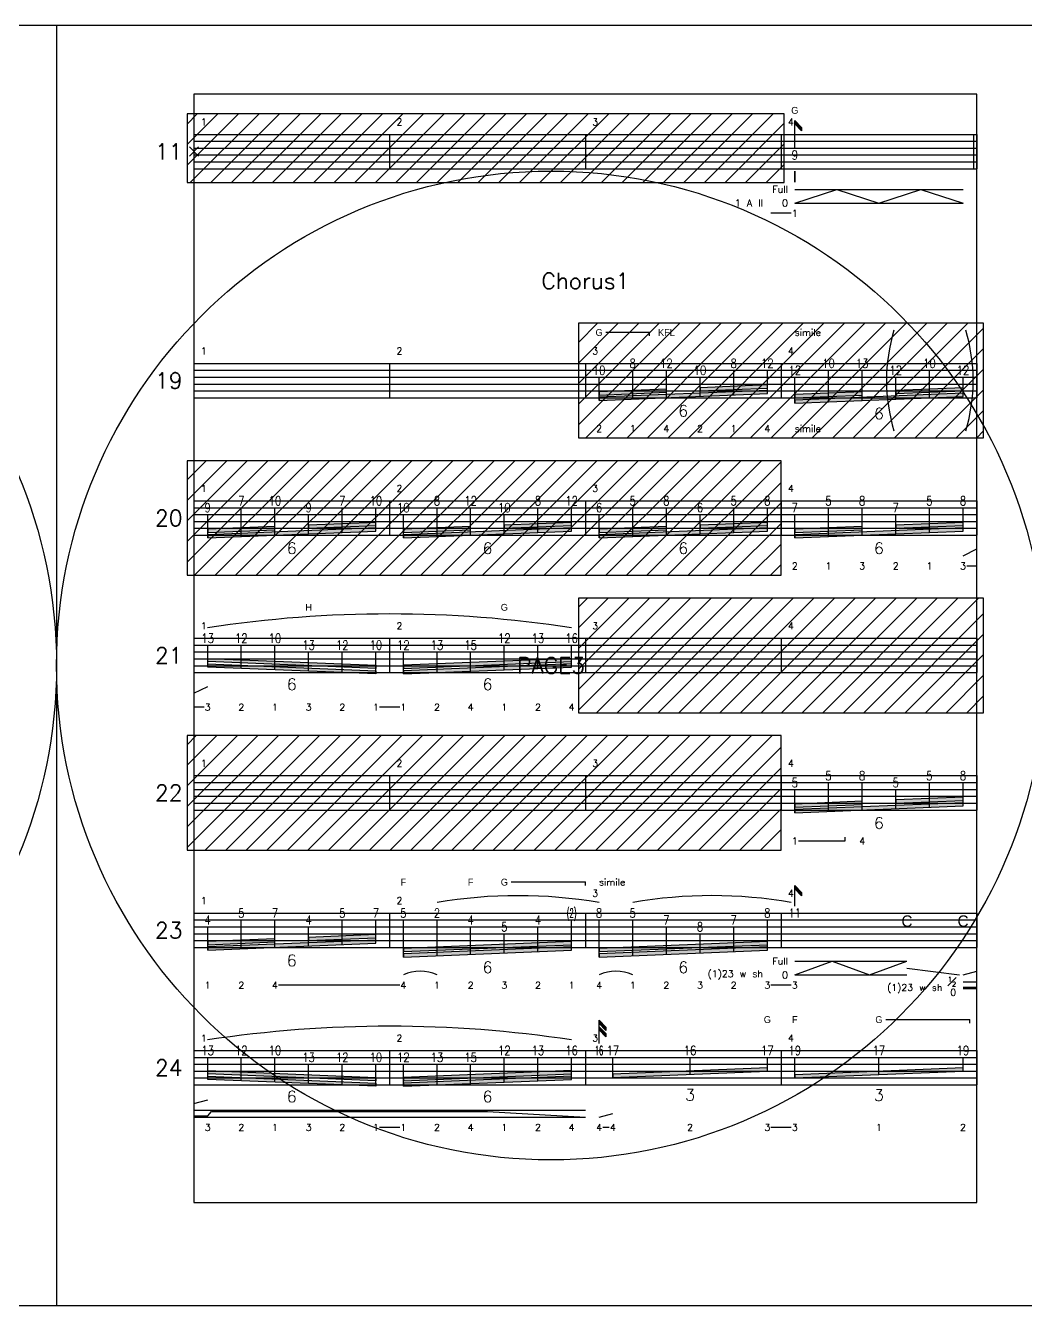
# Model space of a CAD drawing. Header units: millimetres. Extents: x 0 to 864, y 0 to 279.
# Drawn here: x 425 to 643.3, y 0 to 279.4 of the extents above; entities that cross this region are included whole.
import ezdxf
from ezdxf.enums import TextEntityAlignment as Align

# ---------------------------------------------------------------- set-up
doc = ezdxf.new("R2010")
doc.units = ezdxf.units.MM
doc.header["$PDMODE"] = 3
for name, color, linetype in [('art', 6, 'Continuous'), ('finger', 4, 'Continuous'), ('note', 7, 'Continuous'), ('staff', 7, 'Continuous')]:
    doc.layers.add(name, color=color, linetype=linetype)
doc.layers.add('hidden', color=4, linetype='Continuous', plot=False)
doc.styles.add('art', font='FINAAC_.TTF', dxfattribs={"height": 1.5})
doc.styles.add('finger', font='txt.shx', dxfattribs={"height": 1.5})
doc.styles.add('height15', font='txt.shx', dxfattribs={"height": 1.5})
doc.styles.add('height25', font='txt.shx', dxfattribs={"height": 2.5})
doc.styles.add('height35', font='txt.shx', dxfattribs={"height": 3.5})
doc.styles.add('rest', font='FINAAC_.TTF', dxfattribs={"height": 2.5})
doc.styles.add('width5', font='txt.shx', dxfattribs={"width": 0.5, "height": 2})
doc.styles.add('width8', font='txt.shx', dxfattribs={"width": 0.8, "height": 2})

# ---------------------------------------------------------------- blocks, each defined once
blk = doc.blocks.new('page')
at = {"layer": 'hidden'}
for p, q in [((215.9, 279.4), (0, 279.4)), ((0, 279.4), (0, 0)), ((30, 264.4), (30, 22.5)), ((200.9, 264.4), (30, 264.4)), ((200.9, 22.5), (200.9, 264.4)), ((30, 22.5), (200.9, 22.5)), ((0, 0), (215.9, 0))]:
    blk.add_line(p, q, dxfattribs=at)
blk.add_circle((107.95, 139.7), 107.95, dxfattribs=at)
blk.add_point((30, 251.9), dxfattribs=at)
at = {"layer": 'hidden', "style": 'height35', "flags": 8}
blk.add_attdef('PAGE_NUM', text='', height=3.5, dxfattribs=at).set_placement((107.95, 139.7), align=Align.MIDDLE_CENTER)
blk = doc.blocks.new('barline_double')
at = {"layer": 'staff'}
for p, q in [((-0.7, 0), (-0.7, -7.5)), ((0, 0), (0, -7.5))]:
    blk.add_line(p, q, dxfattribs=at)
blk = doc.blocks.new('flag1_up')
at = {"layer": 'note'}
blk.add_hatch(color=256, dxfattribs=at).paths.add_polyline_path([(0, 4.5), (1.5, 3), (1.5, 2.3), (0, 3.8)])
blk.add_lwpolyline([(0, 4.5), (1.5, 3), (1.5, 2.3), (0, 3.8)], close=True, dxfattribs=at)
blk = doc.blocks.new('flag2_up')
at = {"layer": 'note'}
for p in [(0, 1.4), (0, 0)]:
    blk.add_blockref('flag1_up', p, dxfattribs=at)

msp = doc.modelspace()

# ---------------------------------------------------------------- hatches: boundary and pattern name
at = {"layer": 'note'}
for points in [[(564.94, 200.05), (550.25, 199.45), (550.25, 198.75), (564.94, 199.35)], [(586.98, 199.75), (550.25, 198.25), (550.25, 197.55), (586.98, 199.05)], [(586.98, 200.95), (572.28, 200.35), (572.28, 199.65), (586.98, 200.25)], [(607.67, 199.45), (592.97, 198.85), (592.97, 198.15), (607.67, 198.75)], [(629.7, 199.15), (592.97, 197.65), (592.97, 196.95), (629.7, 198.45)], [(629.7, 200.35), (615.01, 199.75), (615.01, 199.05), (629.7, 199.65)], [(501.53, 170.95), (486.84, 170.35), (486.84, 169.65), (501.53, 170.25)], [(544.25, 170.95), (529.56, 170.35), (529.56, 169.65), (544.25, 170.25)], [(586.98, 170.95), (572.28, 170.35), (572.28, 169.65), (586.98, 170.25)], [(629.7, 170.95), (615.01, 170.35), (615.01, 169.65), (629.7, 170.25)], [(479.49, 170.05), (464.8, 169.45), (464.8, 168.75), (479.49, 169.35)], [(501.53, 169.75), (464.8, 168.25), (464.8, 167.55), (501.53, 169.05)], [(522.21, 170.05), (507.52, 169.45), (507.52, 168.75), (522.21, 169.35)], [(544.25, 169.75), (507.52, 168.25), (507.52, 167.55), (544.25, 169.05)], [(564.94, 170.05), (550.25, 169.45), (550.25, 168.75), (564.94, 169.35)], [(586.98, 169.75), (550.25, 168.25), (550.25, 167.55), (586.98, 169.05)], [(607.67, 170.05), (592.97, 169.45), (592.97, 168.75), (607.67, 169.35)], [(629.7, 169.75), (592.97, 168.25), (592.97, 167.55), (629.7, 169.05)], [(464.8, 141.25), (501.53, 139.75), (501.53, 139.05), (464.8, 140.55)], [(464.8, 140.05), (501.53, 138.55), (501.53, 137.85), (464.8, 139.35)], [(544.25, 141.25), (507.52, 139.75), (507.52, 139.05), (544.25, 140.55)], [(544.25, 140.05), (507.52, 138.55), (507.52, 137.85), (544.25, 139.35)], [(607.67, 110.05), (592.97, 109.45), (592.97, 108.75), (607.67, 109.35)], [(629.7, 109.75), (592.97, 108.25), (592.97, 107.55), (629.7, 109.05)], [(629.7, 110.95), (615.01, 110.35), (615.01, 109.65), (629.7, 110.25)], [(479.49, 80.05), (464.8, 79.45), (464.8, 78.75), (479.49, 79.35)], [(501.53, 79.75), (464.8, 78.25), (464.8, 77.55), (501.53, 79.05)], [(501.53, 80.95), (486.84, 80.35), (486.84, 79.65), (501.53, 80.25)], [(544.25, 79.45), (507.52, 77.95), (507.52, 77.25), (544.25, 78.75)], [(544.25, 78.25), (507.52, 76.75), (507.52, 76.05), (544.25, 77.55)], [(586.98, 79.45), (550.25, 77.95), (550.25, 77.25), (586.98, 78.75)], [(586.98, 78.25), (550.25, 76.75), (550.25, 76.05), (586.98, 77.55)], [(464.8, 51.25), (501.53, 49.75), (501.53, 49.05), (464.8, 50.55)], [(544.25, 51.25), (507.52, 49.75), (507.52, 49.05), (544.25, 50.55)], [(586.98, 51.85), (553.25, 50.47), (553.25, 49.77), (586.98, 51.15)], [(629.7, 51.85), (592.97, 50.35), (592.97, 49.65), (629.7, 51.15)], [(464.8, 50.05), (501.53, 48.55), (501.53, 47.85), (464.8, 49.35)], [(544.25, 50.05), (507.52, 48.55), (507.52, 47.85), (544.25, 49.35)]]:
    msp.add_hatch(color=256, dxfattribs=at).paths.add_polyline_path(points)
at = {"layer": 'staff'}
h = msp.add_hatch(dxfattribs=at)
h.set_pattern_fill('ANSI31', color=256, style=0)
h.set_pattern_definition([(45, (195.379, 55.8547), (-2.245064, 2.245064), [])])
h.paths.add_polyline_path([(460.3, 245.15), (590.68, 245.15), (590.68, 260.15), (460.3, 260.15)])
h = msp.add_hatch(dxfattribs=at)
h.set_pattern_fill('ANSI31', color=256, style=0)
h.set_pattern_definition([(45, (238.104, 5.8547), (-2.245064, 2.245064), [])])
h.paths.add_polyline_path([(545.75, 189.4), (634.2, 189.4), (634.2, 214.4), (545.75, 214.4)])
h = msp.add_hatch(dxfattribs=at)
h.set_pattern_fill('ANSI31', color=256, style=0)
h.set_pattern_definition([(45, (152.654, -24.1453), (-2.245064, 2.245064), [])])
h.paths.add_polyline_path([(460.3, 159.4), (589.97, 159.4), (589.97, 184.4), (460.3, 184.4)])
h = msp.add_hatch(dxfattribs=at)
h.set_pattern_fill('ANSI31', color=256, style=0)
h.set_pattern_definition([(45, (280.829, -54.1453), (-2.245064, 2.245064), [])])
h.paths.add_polyline_path([(545.75, 129.4), (634.2, 129.4), (634.2, 154.4), (545.75, 154.4)])
h = msp.add_hatch(dxfattribs=at)
h.set_pattern_fill('ANSI31', color=256, style=0)
h.set_pattern_definition([(45, (195.379, -84.1453), (-2.245064, 2.245064), [])])
h.paths.add_polyline_path([(460.3, 99.4), (589.97, 99.4), (589.97, 124.4), (460.3, 124.4)])

# ---------------------------------------------------------------- linework, layer by layer
at = {"layer": 'art'}
for p, q in [((551.75, 212.45), (561.27, 212.45)), ((561.27, 211.65), (561.27, 212.45)), ((531.06, 92.45), (547.25, 92.45)), ((547.25, 91.65), (547.25, 92.45)), ((612.84, 62.45), (631.2, 62.45)), ((631.2, 61.65), (631.2, 62.45))]:
    msp.add_line(p, q, dxfattribs=at)
at = {"layer": 'finger'}
for p, q in [((592.97, 243.65), (629.7, 243.65)), ((592.97, 240.65), (602.16, 243.65)), ((602.16, 243.65), (611.34, 240.65)), ((611.34, 240.65), (620.52, 243.65)), ((620.52, 243.65), (629.7, 240.65)), ((592.97, 240.65), (629.7, 240.65)), ((592.18, 238.45), (587.77, 238.45)), ((629.7, 163.65), (632.7, 165.15)), ((630.5, 161.45), (632.7, 161.45)), ((461.8, 133.65), (464.8, 135.15)), ((461.8, 130.65), (464, 130.65)), ((502.33, 130.65), (506.72, 130.65)), ((593.77, 101.45), (603.99, 101.45)), ((603.99, 101.45), (603.99, 102.25)), ((592.97, 72.15), (601.14, 75.15)), ((592.97, 75.15), (617.46, 75.15)), ((601.14, 75.15), (609.3, 72.15)), ((609.3, 72.15), (617.46, 75.15)), ((617.46, 73.65), (628.9, 72.15)), ((629.7, 72.15), (632.7, 72.95)), ((480.29, 69.95), (506.72, 69.95)), ((587.77, 69.95), (592.18, 69.95)), ((592.97, 72.15), (617.46, 72.15)), ((629.7, 70.65), (632.7, 70.65)), ((629.7, 69.45), (632.7, 69.45)), ((629.7, 69.15), (632.7, 69.15)), ((461.8, 44.1), (464.8, 44.9)), ((461.8, 42.6), (547.25, 42.6)), ((464.8, 41.4), (465.6, 42.3)), ((465.6, 42.3), (525.89, 42.3)), ((525.89, 42.3), (547.25, 41.1)), ((461.8, 41.4), (464.8, 41.4)), ((461.8, 41.1), (547.25, 41.1)), ((550.25, 41.1), (553.25, 41.9)), ((502.33, 38.9), (506.72, 38.9)), ((551.05, 38.9), (552.45, 38.9)), ((587.77, 38.9), (592.18, 38.9))]:
    msp.add_line(p, q, dxfattribs=at)
for centre in [(511.2, 64.12), (553.92, 64.12)]:
    msp.add_arc(centre, 8.83, 65.4219, 114.5781, dxfattribs=at)
at = {"layer": 'hidden'}
for p, q in [((504.52, 255.65), (504.52, 248.15)), ((547.25, 255.65), (547.25, 248.15)), ((589.97, 255.65), (589.97, 248.15)), ((504.52, 205.65), (504.52, 198.15)), ((547.25, 205.65), (547.25, 198.15)), ((589.97, 205.65), (589.97, 198.15)), ((504.52, 175.65), (504.52, 168.15)), ((547.25, 175.65), (547.25, 168.15)), ((589.97, 175.65), (589.97, 168.15)), ((504.52, 145.65), (504.52, 138.15)), ((547.25, 145.65), (547.25, 138.15)), ((589.97, 145.65), (589.97, 138.15)), ((504.52, 115.65), (504.52, 108.15)), ((547.25, 115.65), (547.25, 108.15)), ((589.97, 115.65), (589.97, 108.15)), ((504.52, 85.65), (504.52, 78.15)), ((547.25, 85.65), (547.25, 78.15)), ((589.97, 85.65), (589.97, 78.15)), ((504.52, 55.65), (504.52, 48.15)), ((504.52, 55.65), (504.52, 48.15)), ((547.25, 55.65), (547.25, 48.15)), ((589.97, 55.65), (589.97, 48.15))]:
    msp.add_line(p, q, dxfattribs=at)
at = {"layer": 'note'}
for p, q in [((592.97, 252.65), (592.97, 258.65)), ((557.59, 197.85), (557.59, 204.15)), ((564.94, 198.15), (564.94, 204.15)), ((579.63, 198.75), (579.63, 204.15)), ((586.98, 199.05), (586.98, 204.15)), ((600.32, 197.25), (600.32, 204.15)), ((607.67, 197.55), (607.67, 204.15)), ((622.36, 198.15), (622.36, 204.15)), ((550.25, 197.55), (550.25, 202.65)), ((572.28, 198.45), (572.28, 202.65)), ((592.97, 196.95), (592.97, 202.65)), ((615.01, 197.85), (615.01, 202.65)), ((629.7, 198.45), (629.7, 202.65)), ((472.14, 167.85), (472.14, 174.15)), ((479.49, 168.15), (479.49, 174.15)), ((494.18, 168.75), (494.18, 174.15)), ((501.53, 169.05), (501.53, 174.15)), ((514.87, 167.85), (514.87, 174.15)), ((522.21, 168.15), (522.21, 174.15)), ((536.9, 168.75), (536.9, 174.15)), ((544.25, 169.05), (544.25, 174.15)), ((557.59, 167.85), (557.59, 174.15)), ((564.94, 168.15), (564.94, 174.15)), ((579.63, 168.75), (579.63, 174.15)), ((586.98, 169.05), (586.98, 174.15)), ((600.32, 167.85), (600.32, 174.15)), ((607.67, 168.15), (607.67, 174.15)), ((622.36, 168.75), (622.36, 174.15)), ((629.7, 169.05), (629.7, 174.15)), ((464.8, 167.55), (464.8, 172.65)), ((486.84, 168.45), (486.84, 172.65)), ((507.52, 167.55), (507.52, 172.65)), ((529.56, 168.45), (529.56, 172.65)), ((550.25, 167.55), (550.25, 172.65)), ((572.28, 168.45), (572.28, 172.65)), ((592.97, 167.55), (592.97, 172.65)), ((615.01, 168.45), (615.01, 172.65)), ((464.8, 139.35), (464.8, 144.15)), ((472.14, 139.05), (472.14, 144.15)), ((479.49, 138.75), (479.49, 144.15)), ((486.84, 138.45), (486.84, 142.65)), ((494.18, 138.15), (494.18, 142.65)), ((501.53, 137.85), (501.53, 142.65)), ((507.52, 137.85), (507.52, 142.65)), ((514.87, 138.15), (514.87, 142.65)), ((522.21, 138.45), (522.21, 142.65)), ((529.56, 138.75), (529.56, 144.15)), ((536.9, 139.05), (536.9, 144.15)), ((544.25, 139.35), (544.25, 144.15)), ((592.97, 107.55), (592.97, 112.65)), ((600.32, 107.85), (600.32, 114.15)), ((607.67, 108.15), (607.67, 114.15)), ((615.01, 108.45), (615.01, 112.65)), ((622.36, 108.75), (622.36, 114.15)), ((629.7, 109.05), (629.7, 114.15)), ((592.97, 87.15), (592.97, 91.65)), ((472.14, 77.85), (472.14, 84.15)), ((479.49, 78.15), (479.49, 84.15)), ((494.18, 78.75), (494.18, 84.15)), ((501.53, 79.05), (501.53, 84.15)), ((507.52, 76.05), (507.52, 84.15)), ((514.87, 76.35), (514.87, 84.15)), ((544.25, 77.55), (544.25, 84.15)), ((550.25, 76.05), (550.25, 84.15)), ((557.59, 76.35), (557.59, 84.15)), ((586.98, 77.55), (586.98, 84.15)), ((464.8, 77.55), (464.8, 82.65)), ((486.84, 78.45), (486.84, 82.65)), ((522.21, 76.65), (522.21, 82.65)), ((529.56, 76.95), (529.56, 81.15)), ((536.9, 77.25), (536.9, 82.65)), ((564.94, 76.65), (564.94, 82.65)), ((572.28, 76.95), (572.28, 81.15)), ((579.63, 77.25), (579.63, 82.65)), ((550.25, 57.15), (550.25, 62.25)), ((464.8, 49.35), (464.8, 54.15)), ((472.14, 49.05), (472.14, 54.15)), ((479.49, 48.75), (479.49, 54.15)), ((529.56, 48.75), (529.56, 54.15)), ((536.9, 49.05), (536.9, 54.15)), ((544.25, 49.35), (544.25, 54.15)), ((553.25, 49.77), (553.25, 54.15)), ((570.11, 50.46), (570.11, 54.15)), ((586.98, 51.15), (586.98, 54.15)), ((592.97, 49.65), (592.97, 54.15)), ((611.34, 50.4), (611.34, 54.15)), ((629.7, 51.15), (629.7, 54.15)), ((486.84, 48.45), (486.84, 52.65)), ((494.18, 48.15), (494.18, 52.65)), ((501.53, 47.85), (501.53, 52.65)), ((507.52, 47.85), (507.52, 52.65)), ((514.87, 48.15), (514.87, 52.65)), ((522.21, 48.45), (522.21, 52.65))]:
    msp.add_line(p, q, dxfattribs=at)
for points in [[(564.94, 200.05), (550.25, 199.45), (550.25, 198.75), (564.94, 199.35)], [(586.98, 199.75), (550.25, 198.25), (550.25, 197.55), (586.98, 199.05)], [(586.98, 200.95), (572.28, 200.35), (572.28, 199.65), (586.98, 200.25)], [(607.67, 199.45), (592.97, 198.85), (592.97, 198.15), (607.67, 198.75)], [(629.7, 199.15), (592.97, 197.65), (592.97, 196.95), (629.7, 198.45)], [(629.7, 200.35), (615.01, 199.75), (615.01, 199.05), (629.7, 199.65)], [(501.53, 170.95), (486.84, 170.35), (486.84, 169.65), (501.53, 170.25)], [(544.25, 170.95), (529.56, 170.35), (529.56, 169.65), (544.25, 170.25)], [(586.98, 170.95), (572.28, 170.35), (572.28, 169.65), (586.98, 170.25)], [(629.7, 170.95), (615.01, 170.35), (615.01, 169.65), (629.7, 170.25)], [(479.49, 170.05), (464.8, 169.45), (464.8, 168.75), (479.49, 169.35)], [(501.53, 169.75), (464.8, 168.25), (464.8, 167.55), (501.53, 169.05)], [(522.21, 170.05), (507.52, 169.45), (507.52, 168.75), (522.21, 169.35)], [(544.25, 169.75), (507.52, 168.25), (507.52, 167.55), (544.25, 169.05)], [(564.94, 170.05), (550.25, 169.45), (550.25, 168.75), (564.94, 169.35)], [(586.98, 169.75), (550.25, 168.25), (550.25, 167.55), (586.98, 169.05)], [(607.67, 170.05), (592.97, 169.45), (592.97, 168.75), (607.67, 169.35)], [(629.7, 169.75), (592.97, 168.25), (592.97, 167.55), (629.7, 169.05)], [(464.8, 141.25), (501.53, 139.75), (501.53, 139.05), (464.8, 140.55)], [(464.8, 140.05), (501.53, 138.55), (501.53, 137.85), (464.8, 139.35)], [(544.25, 141.25), (507.52, 139.75), (507.52, 139.05), (544.25, 140.55)], [(544.25, 140.05), (507.52, 138.55), (507.52, 137.85), (544.25, 139.35)], [(607.67, 110.05), (592.97, 109.45), (592.97, 108.75), (607.67, 109.35)], [(629.7, 109.75), (592.97, 108.25), (592.97, 107.55), (629.7, 109.05)], [(629.7, 110.95), (615.01, 110.35), (615.01, 109.65), (629.7, 110.25)], [(479.49, 80.05), (464.8, 79.45), (464.8, 78.75), (479.49, 79.35)], [(501.53, 79.75), (464.8, 78.25), (464.8, 77.55), (501.53, 79.05)], [(501.53, 80.95), (486.84, 80.35), (486.84, 79.65), (501.53, 80.25)], [(544.25, 79.45), (507.52, 77.95), (507.52, 77.25), (544.25, 78.75)], [(544.25, 78.25), (507.52, 76.75), (507.52, 76.05), (544.25, 77.55)], [(586.98, 79.45), (550.25, 77.95), (550.25, 77.25), (586.98, 78.75)], [(586.98, 78.25), (550.25, 76.75), (550.25, 76.05), (586.98, 77.55)], [(464.8, 51.25), (501.53, 49.75), (501.53, 49.05), (464.8, 50.55)], [(544.25, 51.25), (507.52, 49.75), (507.52, 49.05), (544.25, 50.55)], [(586.98, 51.85), (553.25, 50.47), (553.25, 49.77), (586.98, 51.15)], [(629.7, 51.85), (592.97, 50.35), (592.97, 49.65), (629.7, 51.15)], [(464.8, 50.05), (501.53, 48.55), (501.53, 47.85), (464.8, 49.35)], [(544.25, 50.05), (507.52, 48.55), (507.52, 47.85), (544.25, 49.35)]]:
    msp.add_lwpolyline(points, close=True, dxfattribs=at)
for centre, radius, start, end in [((504.52, -113.56), 264.51, 81.3625, 98.6375), ((532.56, -15.61), 105.06, 80.3065, 99.6935), ((574.89, -10.89), 100.35, 80.0782, 99.9218), ((504.52, -203.56), 264.51, 81.3625, 98.6375)]:
    msp.add_arc(centre, radius, start, end, dxfattribs=at)
at = {"layer": 'staff'}
for p, q in [((461.8, 255.65), (461.8, 248.15)), ((461.8, 255.65), (632.7, 255.65)), ((632.7, 255.65), (632.7, 248.15)), ((461.8, 254.15), (632.7, 254.15)), ((461.8, 252.65), (632.7, 252.65)), ((461.8, 251.15), (632.7, 251.15)), ((461.8, 249.65), (632.7, 249.65)), ((461.8, 248.15), (632.7, 248.15)), ((461.8, 205.65), (461.8, 198.15)), ((461.8, 205.65), (632.7, 205.65)), ((461.8, 204.15), (632.7, 204.15)), ((632.7, 205.65), (632.7, 198.15)), ((461.8, 202.65), (632.7, 202.65)), ((461.8, 201.15), (632.7, 201.15)), ((461.8, 199.65), (632.7, 199.65)), ((461.8, 198.15), (632.7, 198.15)), ((461.8, 175.65), (461.8, 168.15)), ((461.8, 175.65), (632.7, 175.65)), ((461.8, 174.15), (632.7, 174.15)), ((632.7, 175.65), (632.7, 168.15)), ((461.8, 172.65), (632.7, 172.65)), ((461.8, 171.15), (632.7, 171.15)), ((461.8, 169.65), (632.7, 169.65)), ((461.8, 168.15), (632.7, 168.15)), ((461.8, 145.65), (461.8, 138.15)), ((461.8, 145.65), (632.7, 145.65)), ((632.7, 145.65), (632.7, 138.15)), ((461.8, 144.15), (632.7, 144.15)), ((461.8, 142.65), (632.7, 142.65)), ((461.8, 141.15), (632.7, 141.15)), ((461.8, 139.65), (632.7, 139.65)), ((461.8, 138.15), (632.7, 138.15)), ((461.8, 115.65), (461.8, 108.15)), ((461.8, 115.65), (632.7, 115.65)), ((632.7, 115.65), (632.7, 108.15)), ((461.8, 114.15), (632.7, 114.15)), ((461.8, 112.65), (632.7, 112.65)), ((461.8, 111.15), (632.7, 111.15)), ((461.8, 109.65), (632.7, 109.65)), ((461.8, 108.15), (632.7, 108.15)), ((461.8, 85.65), (461.8, 78.15)), ((461.8, 85.65), (632.7, 85.65)), ((461.8, 84.15), (632.7, 84.15)), ((632.7, 85.65), (632.7, 78.15)), ((461.8, 82.65), (632.7, 82.65)), ((461.8, 81.15), (632.7, 81.15)), ((461.8, 79.65), (632.7, 79.65)), ((461.8, 78.15), (632.7, 78.15)), ((461.8, 55.65), (461.8, 48.15)), ((461.8, 55.65), (632.7, 55.65)), ((461.8, 54.15), (632.7, 54.15)), ((632.7, 55.65), (632.7, 48.15)), ((461.8, 52.65), (632.7, 52.65)), ((461.8, 51.15), (632.7, 51.15)), ((461.8, 49.65), (632.7, 49.65)), ((461.8, 48.15), (632.7, 48.15))]:
    msp.add_line(p, q, dxfattribs=at)
for points in [[(460.3, 245.15), (590.68, 245.15), (590.68, 260.15), (460.3, 260.15)], [(545.75, 189.4), (634.2, 189.4), (634.2, 214.4), (545.75, 214.4)], [(460.3, 159.4), (589.97, 159.4), (589.97, 184.4), (460.3, 184.4)], [(545.75, 129.4), (634.2, 129.4), (634.2, 154.4), (545.75, 154.4)], [(460.3, 99.4), (589.97, 99.4), (589.97, 124.4), (460.3, 124.4)]]:
    msp.add_lwpolyline(points, close=True, dxfattribs=at)
for centre, start, end in [((651.58, 201.9), 163.4342, 196.5658), ((593.33, 201.9), 343.4342, 16.5658)]:
    msp.add_arc(centre, 38.58, start, end, dxfattribs=at)

# ---------------------------------------------------------------- block references
at = {"layer": 'note'}
for name, p in [('flag1_up', (592.97, 254.15)), ('barline_double', (632.7, 255.65)), ('flag1_up', (592.97, 87.15)), ('flag2_up', (550.25, 56.35))]:
    msp.add_blockref(name, p, dxfattribs=at)
at = {"layer": 'staff'}
for p, values in [((215.9, 0), {'PAGE_NUM': 'PAGE2'}), ((431.8, 0), {'PAGE_NUM': 'PAGE3'})]:
    msp.add_blockref('page', p, dxfattribs=at).add_auto_attribs(values)

# ---------------------------------------------------------------- texts
at = {"layer": 'art', "style": 'art'}
for s, p in [('G', (592.97, 260.15)), ('G', (550.25, 211.65)), ('KFL', (564.94, 211.65)), ('H', (486.84, 151.65)), ('G', (529.56, 151.65)), ('F', (507.52, 91.65)), ('F', (522.21, 91.65)), ('G', (529.56, 91.65)), ('G', (586.98, 61.65)), ('F', (592.97, 61.65)), ('G', (611.34, 61.65))]:
    msp.add_text(s, height=1.5, dxfattribs=at).set_placement(p, align=Align.CENTER)
at = {"layer": 'art', "style": 'height15'}
for p in [(592.97, 211.65), (550.25, 91.65)]:
    msp.add_text('simile', height=1.5, dxfattribs=at).set_placement(p)
at = {"layer": 'finger', "style": 'finger'}
for s, p in [('1', (592.97, 237.65)), ('2', (550.25, 190.65)), ('1', (557.59, 190.65)), ('4', (564.94, 190.65)), ('2', (572.28, 190.65)), ('1', (579.63, 190.65)), ('4', (586.98, 190.65)), ('2', (592.97, 160.65)), ('1', (600.32, 160.65)), ('3', (607.67, 160.65)), ('2', (615.01, 160.65)), ('1', (622.36, 160.65)), ('3', (629.7, 160.65)), ('3', (464.8, 129.85)), ('2', (472.14, 129.85)), ('1', (479.49, 129.85)), ('3', (486.84, 129.85)), ('2', (494.18, 129.85)), ('1', (501.53, 129.85)), ('1', (507.52, 129.85)), ('2', (514.87, 129.85)), ('4', (522.21, 129.85)), ('1', (529.56, 129.85)), ('2', (536.9, 129.85)), ('4', (544.25, 129.85)), ('1', (592.97, 100.65)), ('4', (607.67, 100.65)), ('1', (464.8, 69.15)), ('2', (472.14, 69.15)), ('4', (479.49, 69.15)), ('4', (507.52, 69.15)), ('1', (514.87, 69.15)), ('2', (522.21, 69.15)), ('3', (529.56, 69.15)), ('2', (536.9, 69.15)), ('1', (544.25, 69.15)), ('4', (550.25, 69.15)), ('1', (557.59, 69.15)), ('2', (564.94, 69.15)), ('3', (572.28, 69.15)), ('2', (579.63, 69.15)), ('3', (586.98, 69.15)), ('3', (592.97, 69.15)), ('3', (464.8, 38.1)), ('2', (472.14, 38.1)), ('1', (479.49, 38.1)), ('3', (486.84, 38.1)), ('2', (494.18, 38.1)), ('1', (501.53, 38.1)), ('1', (507.52, 38.1)), ('2', (514.87, 38.1)), ('4', (522.21, 38.1)), ('1', (529.56, 38.1)), ('2', (536.9, 38.1)), ('4', (544.25, 38.1)), ('4', (550.25, 38.1)), ('4', (553.25, 38.1)), ('2', (570.11, 38.1)), ('3', (586.98, 38.1)), ('3', (592.97, 38.1)), ('1', (611.34, 38.1)), ('2', (629.7, 38.1))]:
    msp.add_text(s, height=1.5, dxfattribs=at).set_placement(p, align=Align.CENTER)
msp.add_text('simile', height=1.5, dxfattribs=at).set_placement((592.97, 190.65))
at = {"layer": 'finger', "char_height": 1.5, "attachment_point": 6, "style": 'finger'}
for s, insert, width in [('Full', (591.48, 243.65), 4.5), ('1 A ll', (586.02, 240.65), 11.0455), ('0', (591.48, 240.65), 4.5), ('Full', (591.48, 75.15), 4.5), ('(1)23 w sh', (586.02, 72.15), 13.5429), ('0', (591.48, 72.15), 4.5), ('(1)23 w sh', (625.2, 69.15), 13.5429), ('\\A1;{\\H0.7x;\\S1#2;}', (628.2, 70.65), 4.5), ('0', (628.2, 68.35), 4.5)]:
    msp.add_mtext(s, dxfattribs=dict(at, insert=insert, width=width))
at = {"layer": 'note'}
for s, style, width, p in [('9', 'width8', 0.8, (592.97, 251.15)), ('10', 'width8', 0.8, (550.25, 204.15)), ('8', 'width8', 0.8, (557.59, 205.65)), ('12', 'width8', 0.8, (564.94, 205.65)), ('10', 'width8', 0.8, (572.28, 204.15)), ('8', 'width8', 0.8, (579.63, 205.65)), ('12', 'width8', 0.8, (586.98, 205.65)), ('12', 'width8', 0.8, (592.97, 204.15)), ('10', 'width8', 0.8, (600.32, 205.65)), ('13', 'width8', 0.8, (607.67, 205.65)), ('12', 'width8', 0.8, (615.01, 204.15)), ('10', 'width8', 0.8, (622.36, 205.65)), ('12', 'width8', 0.8, (629.7, 204.15)), ('7', 'width8', 0.8, (472.14, 175.65)), ('10', 'width8', 0.8, (479.49, 175.65)), ('7', 'width8', 0.8, (494.18, 175.65)), ('10', 'width8', 0.8, (501.53, 175.65)), ('8', 'width8', 0.8, (514.87, 175.65)), ('12', 'width8', 0.8, (522.21, 175.65)), ('8', 'width8', 0.8, (536.9, 175.65)), ('12', 'width8', 0.8, (544.25, 175.65)), ('5', 'width8', 0.8, (557.59, 175.65)), ('8', 'width8', 0.8, (564.94, 175.65)), ('5', 'width8', 0.8, (579.63, 175.65)), ('8', 'width8', 0.8, (586.98, 175.65)), ('5', 'width8', 0.8, (600.32, 175.65)), ('8', 'width8', 0.8, (607.67, 175.65)), ('5', 'width8', 0.8, (622.36, 175.65)), ('8', 'width8', 0.8, (629.7, 175.65)), ('9', 'width8', 0.8, (464.8, 174.15)), ('9', 'width8', 0.8, (486.84, 174.15)), ('10', 'width8', 0.8, (507.52, 174.15)), ('10', 'width8', 0.8, (529.56, 174.15)), ('6', 'width8', 0.8, (550.25, 174.15)), ('6', 'width8', 0.8, (572.28, 174.15)), ('7', 'width8', 0.8, (592.97, 174.15)), ('7', 'width8', 0.8, (615.01, 174.15)), ('13', 'width8', 0.8, (464.8, 145.65)), ('12', 'width8', 0.8, (472.14, 145.65)), ('10', 'width8', 0.8, (479.49, 145.65)), ('12', 'width8', 0.8, (529.56, 145.65)), ('13', 'width8', 0.8, (536.9, 145.65)), ('16', 'width8', 0.8, (544.25, 145.65)), ('13', 'width8', 0.8, (486.84, 144.15)), ('12', 'width8', 0.8, (494.18, 144.15)), ('10', 'width8', 0.8, (501.53, 144.15)), ('12', 'width8', 0.8, (507.52, 144.15)), ('13', 'width8', 0.8, (514.87, 144.15)), ('15', 'width8', 0.8, (522.21, 144.15)), ('5', 'width8', 0.8, (592.97, 114.15)), ('5', 'width8', 0.8, (600.32, 115.65)), ('8', 'width8', 0.8, (607.67, 115.65)), ('5', 'width8', 0.8, (615.01, 114.15)), ('5', 'width8', 0.8, (622.36, 115.65)), ('8', 'width8', 0.8, (629.7, 115.65)), ('5', 'width8', 0.8, (472.14, 85.65)), ('7', 'width8', 0.8, (479.49, 85.65)), ('5', 'width8', 0.8, (494.18, 85.65)), ('7', 'width8', 0.8, (501.53, 85.65)), ('5', 'width8', 0.8, (507.52, 85.65)), ('2', 'width8', 0.8, (514.87, 85.65)), ('(2)', 'width5', 0.5, (544.25, 85.65)), ('8', 'width8', 0.8, (550.25, 85.65)), ('5', 'width8', 0.8, (557.59, 85.65)), ('8', 'width8', 0.8, (586.98, 85.65)), ('11', 'width8', 0.8, (592.97, 85.65)), ('4', 'width8', 0.8, (464.8, 84.15)), ('4', 'width8', 0.8, (486.84, 84.15)), ('4', 'width8', 0.8, (522.21, 84.15)), ('4', 'width8', 0.8, (536.9, 84.15)), ('7', 'width8', 0.8, (564.94, 84.15)), ('7', 'width8', 0.8, (579.63, 84.15)), ('5', 'width8', 0.8, (529.56, 82.65)), ('8', 'width8', 0.8, (572.28, 82.65)), ('13', 'width8', 0.8, (464.8, 55.65)), ('12', 'width8', 0.8, (472.14, 55.65)), ('10', 'width8', 0.8, (479.49, 55.65)), ('12', 'width8', 0.8, (529.56, 55.65)), ('13', 'width8', 0.8, (536.9, 55.65)), ('16', 'width8', 0.8, (544.25, 55.65)), ('16', 'width5', 0.5, (550.25, 55.65)), ('17', 'width8', 0.8, (553.25, 55.65)), ('16', 'width8', 0.8, (570.11, 55.65)), ('17', 'width8', 0.8, (586.98, 55.65)), ('19', 'width8', 0.8, (592.97, 55.65)), ('17', 'width8', 0.8, (611.34, 55.65)), ('19', 'width8', 0.8, (629.7, 55.65)), ('13', 'width8', 0.8, (486.84, 54.15)), ('12', 'width8', 0.8, (494.18, 54.15)), ('10', 'width8', 0.8, (501.53, 54.15)), ('12', 'width8', 0.8, (507.52, 54.15)), ('13', 'width8', 0.8, (514.87, 54.15)), ('15', 'width8', 0.8, (522.21, 54.15))]:
    msp.add_text(s, height=2, dxfattribs=dict(at, style=style, width=width)).set_placement(p, align=Align.MIDDLE_CENTER)
at = {"layer": 'note', "style": 'rest'}
for s, p in [('I', (592.97, 245.15)), ('C', (617.46, 82.65)), ('C', (629.7, 82.65))]:
    msp.add_text(s, height=2.5, dxfattribs=at).set_placement(p, align=Align.CENTER)
at = {"layer": 'note', "style": 'height25'}
for s, p in [('6', (568.61, 195.3)), ('6', (611.34, 194.7)), ('6', (483.16, 165.3)), ('6', (525.89, 165.3)), ('6', (568.61, 165.3)), ('6', (611.34, 165.3)), ('6', (483.16, 135.6)), ('6', (525.89, 135.6)), ('6', (611.34, 105.3)), ('6', (483.16, 75.3)), ('6', (525.89, 73.8)), ('6', (568.61, 73.8)), ('6', (483.16, 45.6)), ('6', (525.89, 45.6)), ('3', (570.11, 45.96)), ('3', (611.34, 45.9))]:
    msp.add_text(s, height=2.5, dxfattribs=at).set_placement(p, align=Align.MIDDLE_CENTER)
at = {"layer": 'staff', "style": 'height15'}
for s, p in [('1', (463.3, 257.15)), ('2', (506.02, 257.15)), ('3', (548.75, 257.15)), ('4', (591.48, 257.15)), ('1', (463.3, 207.15)), ('2', (506.02, 207.15)), ('3', (548.75, 207.15)), ('4', (591.48, 207.15)), ('1', (463.3, 177.15)), ('2', (506.02, 177.15)), ('3', (548.75, 177.15)), ('4', (591.48, 177.15)), ('1', (463.3, 147.15)), ('2', (506.02, 147.15)), ('3', (548.75, 147.15)), ('4', (591.48, 147.15)), ('1', (463.3, 117.15)), ('2', (506.02, 117.15)), ('3', (548.75, 117.15)), ('4', (591.48, 117.15)), ('3', (548.75, 88.75)), ('4', (591.48, 88.75)), ('1', (463.3, 87.15)), ('2', (506.02, 87.15)), ('1', (463.3, 57.15)), ('1', (463.3, 57.15)), ('2', (506.02, 57.15)), ('2', (506.02, 57.15)), ('3', (548.75, 57.15)), ('4', (591.48, 57.15))]:
    msp.add_text(s, height=1.5, dxfattribs=at).set_placement(p, align=Align.BOTTOM_LEFT)
at = {"layer": 'staff', "style": 'height35'}
msp.add_text('Chorus1', height=3.5, dxfattribs=at).set_placement((547.25, 221.9), align=Align.CENTER)
at = {"layer": 'staff', "style": 'height35', "flags": 8}
for tag, p in [('11', (459.3, 251.9)), ('19', (459.3, 201.9)), ('20', (459.3, 171.9)), ('21', (459.3, 141.9)), ('22', (459.3, 111.9)), ('23', (459.3, 81.9)), ('24', (459.3, 51.9))]:
    msp.add_attdef(tag, text='<n>', height=3.5, dxfattribs=at).set_placement(p, align=Align.MIDDLE_RIGHT)

doc.saveas('drawing.dxf')
